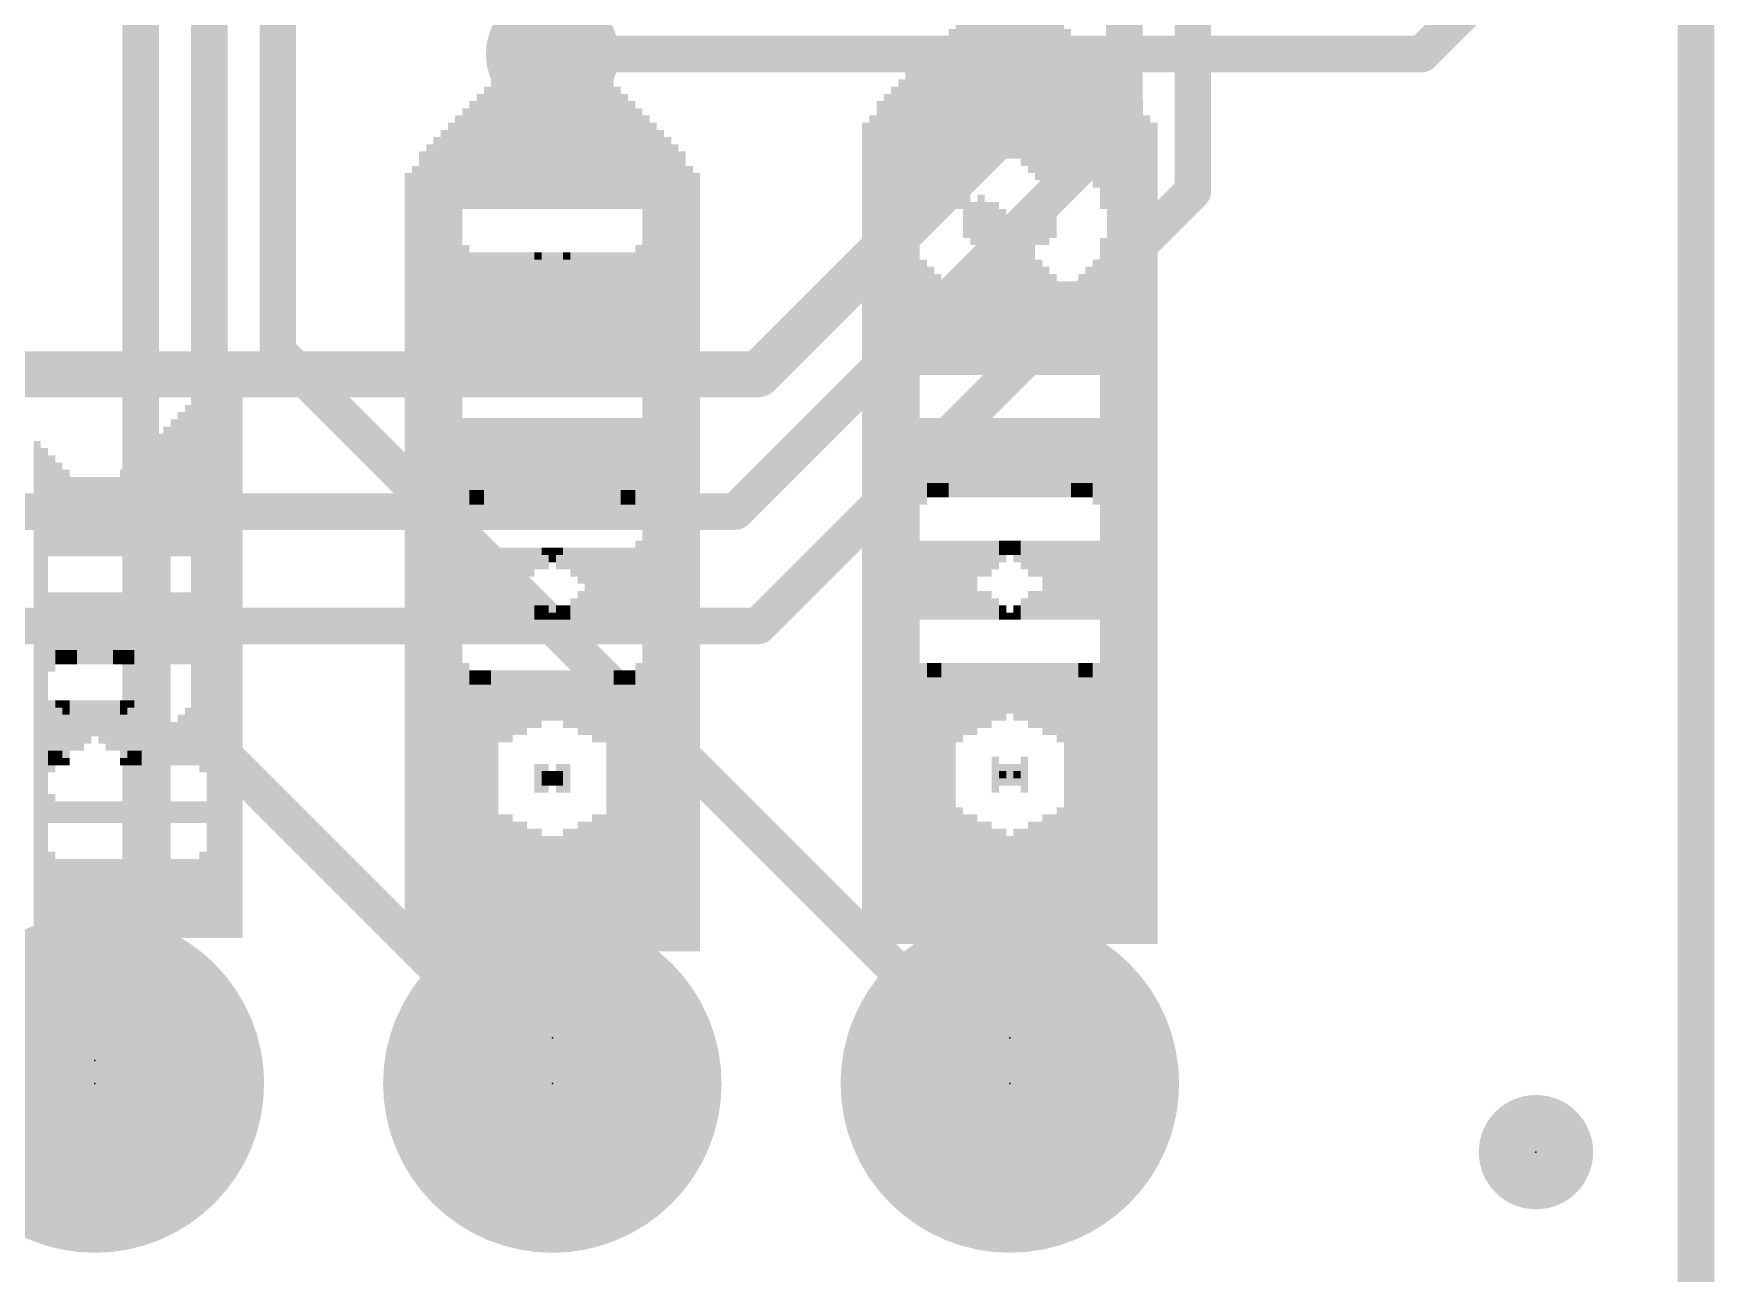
# Model space of a CAD drawing. Extents: x -29 to 78, y -11 to 40.
# Drawn here: x 16.17 to 25.5, y 0.22 to 7.1 of the extents above; entities that cross this region are included whole.
import ezdxf

# ---------------------------------------------------------------- set-up
doc = ezdxf.new("R2010")
doc.units = 0
for name, color, linetype in [('1', 12, 'CONTINUOUS'), ('16', 53, 'CONTINUOUS'), ('17', 254, 'CONTINUOUS'), ('18', 110, 'CONTINUOUS'), ('20', 53, 'CONTINUOUS'), ('21', 41, 'CONTINUOUS'), ('22', 40, 'CONTINUOUS'), ('23', 53, 'CONTINUOUS'), ('24', 53, 'CONTINUOUS'), ('51', 53, 'CONTINUOUS')]:
    doc.layers.add(name, color=color, linetype=linetype)

# ---------------------------------------------------------------- blocks, each defined once
blk = doc.blocks.new('RECT')
blk.add_solid([(-0.5, -0.5), (0.5, -0.5), (-0.5, 0.5), (0.5, 0.5)])
blk = doc.blocks.new('ROUNDP')
at = {"const_width": 0.5}
blk.add_lwpolyline([(0, -0.25, 1), (0, 0.25, 1), (0, -0.25)], format="xyb", dxfattribs=at)
blk = doc.blocks.new('PIE')
at = {"const_width": 0.5}
blk.add_lwpolyline([(0, -0.25, 1), (0, 0.25, 1), (0, -0.25)], format="xyb", dxfattribs=at)
blk = doc.blocks.new('ROUNDV')
at = {"const_width": 0.5}
blk.add_lwpolyline([(0, -0.25, 1), (0, 0.25, 1), (0, -0.25)], format="xyb", dxfattribs=at)

msp = doc.modelspace()

# ---------------------------------------------------------------- linework, layer by layer
at = {"layer": '1'}
for points, const_width in [([(25.4, 30.48), (25.4, 0)], 0.2032), ([(22.606, 6.223), (22.606, 13.716)], 0.2032), ([(22.225, 6.604), (22.225, 13.081)], 0.2032), ([(21.717, 6.731), (21.717, 10.16)], 0.254), ([(19.05, 6.985), (18.288, 7.747)], 0.2032), ([(20.193, 5.207), (21.717, 6.731)], 0.254), ([(20.066, 4.445), (22.225, 6.604)], 0.2032), ([(20.193, 3.81), (22.606, 6.223)], 0.2032), ([(12.7, 5.207), (20.193, 5.207)], 0.254), ([(8.89, 4.445), (20.066, 4.445)], 0.2032), ([(13.589, 3.81), (20.193, 3.81)], 0.2032)]:
    msp.add_lwpolyline(points, dxfattribs=dict(at, const_width=const_width))
for points, const_width in [([(19.0141, 6.9491, 1), (19.0859, 7.0209)], 0.1016), ([(21.7619, 6.6861, 1), (21.6721, 6.7759)], 0.127), ([(21.6535, 6.731, 1), (21.7805, 6.731)], 0.127), ([(22.1742, 6.604, 1), (22.2758, 6.604)], 0.1016), ([(22.2609, 6.5681, 1), (22.1891, 6.6399)], 0.1016), ([(22.5552, 6.223, 1), (22.6568, 6.223)], 0.1016), ([(22.6419, 6.1871, 1), (22.5701, 6.2589)], 0.1016), ([(20.193, 5.1435, 1), (20.193, 5.2705)], 0.127), ([(20.1481, 5.2519, 1), (20.2379, 5.1621)], 0.127), ([(20.0301, 4.4809, 1), (20.1019, 4.4091)], 0.1016), ([(20.066, 4.3942, 1), (20.066, 4.4958)], 0.1016), ([(20.1571, 3.8459, 1), (20.2289, 3.7741)], 0.1016), ([(20.193, 3.7592, 1), (20.193, 3.8608)], 0.1016)]:
    msp.add_lwpolyline(points, format="xyb", dxfattribs=dict(at, const_width=const_width))
at = {"layer": '16', "const_width": 0.2032}
for points in [[(25.4, 30.48), (25.4, 0)], [(17.145, 16.51), (17.145, 3.175)], [(17.526, 14.351), (17.526, 5.334)], [(16.764, 2.032), (16.764, 11.811)], [(23.876, 6.985), (24.638, 7.747)], [(19.05, 6.985), (23.876, 6.985)], [(21.59, 1.27), (17.526, 5.334)], [(17.145, 3.175), (19.05, 1.27)], [(16.764, 2.032), (16.51, 1.778)], [(16.51, 1.27), (16.51, 1.778)]]:
    msp.add_lwpolyline(points, dxfattribs=at)
at = {"layer": '16', "const_width": 0.1016}
for points in [[(19.05, 7.0358, 1), (19.05, 6.9342)], [(23.8401, 7.0209, 1), (23.9119, 6.9491)], [(23.876, 6.9342, 1), (23.876, 7.0358)], [(17.5619, 5.3699, 1), (17.4901, 5.2981)], [(17.4752, 5.334, 1), (17.5768, 5.334)], [(17.1809, 3.2109, 1), (17.1091, 3.1391)], [(17.0942, 3.175, 1), (17.1958, 3.175)], [(16.7132, 2.032, 1), (16.8148, 2.032)], [(16.7999, 1.9961, 1), (16.7281, 2.0679)], [(16.5608, 1.778, 1), (16.4592, 1.778)], [(16.4741, 1.8139, 1), (16.5459, 1.7421)], [(16.4592, 1.27, 1), (16.5608, 1.27)], [(19.0141, 1.2341, 1), (19.0859, 1.3059)], [(21.5541, 1.2341, 1), (21.6259, 1.3059)]]:
    msp.add_lwpolyline(points, format="xyb", dxfattribs=at)
at = {"layer": '20', "const_width": 0.2032}
msp.add_lwpolyline([(25.4, 30.48), (25.4, 0)], dxfattribs=at)
at = {"layer": '23'}
for p in [(19.05, 1.524), (21.59, 1.524), (16.51, 1.397), (16.51, 1.27), (19.05, 1.27), (21.59, 1.27), (24.511, 0.889)]:
    msp.add_point(p, dxfattribs=at)
at = {"layer": '24'}
for p in [(19.05, 1.524), (21.59, 1.524), (16.51, 1.397), (24.511, 0.889)]:
    msp.add_point(p, dxfattribs=at)

# ---------------------------------------------------------------- block references
at = {"layer": '1', "xscale": 0.635, "yscale": 0.635}
msp.add_blockref('PIE', (24.511, 0.889), dxfattribs=at)
at = {"layer": '16', "xscale": 0.635, "yscale": 0.635}
msp.add_blockref('PIE', (24.511, 0.889), dxfattribs=at)
at = {"layer": '17', "xscale": 1.8796, "yscale": 1.8796}
for p, rotation in [((16.51, 1.27), 90), ((16.51, 1.27), 90), ((19.05, 1.27), 180), ((19.05, 1.27), 180), ((21.59, 1.27), 180), ((21.59, 1.27), 180)]:
    msp.add_blockref('ROUNDP', p, dxfattribs=dict(at, rotation=rotation))
at = {"layer": '18', "xscale": 0.7366, "yscale": 0.7366}
msp.add_blockref('ROUNDV', (19.05, 6.985), dxfattribs=at)
msp.add_blockref('ROUNDV', (19.05, 6.985), dxfattribs=at)
at = {"layer": '21', "yscale": 0.04, "rotation": 90}
for p, xscale in [((21.47, 6.864), 0.84), ((21.51, 6.864), 0.84), ((21.55, 6.844), 0.88), ((21.59, 6.844), 0.88), ((21.63, 6.844), 0.88), ((21.67, 6.824), 0.92), ((21.71, 6.804), 0.96), ((21.35, 6.804), 0.8), ((21.39, 6.824), 0.76), ((21.43, 6.844), 0.8), ((21.75, 6.764), 0.96), ((21.79, 6.724), 0.96), ((21.83, 6.684), 1.04), ((21.27, 6.764), 0.72), ((21.31, 6.784), 0.76), ((21.87, 6.644), 1.04), ((21.91, 6.784), 0.68), ((18.93, 6.564), 0.88), ((18.97, 6.564), 0.88), ((19.01, 6.564), 0.88), ((19.05, 6.564), 0.88), ((19.09, 6.564), 0.88), ((19.13, 6.564), 0.88), ((19.17, 6.564), 0.88), ((21.15, 6.644), 0.72), ((21.19, 6.684), 0.72), ((21.23, 6.724), 0.72), ((21.95, 6.784), 0.6), ((21.99, 6.764), 0.56), ((22.03, 6.744), 0.52), ((18.81, 6.524), 0.8), ((18.85, 6.524), 0.8), ((18.89, 6.544), 0.84), ((19.21, 6.544), 0.84), ((19.25, 6.524), 0.8), ((19.29, 6.524), 0.8), ((21.07, 6.524), 0.8), ((21.11, 6.604), 0.72), ((22.07, 6.724), 0.48), ((22.11, 6.684), 0.48), ((18.73, 6.484), 0.72), ((18.77, 6.504), 0.76), ((19.33, 6.504), 0.76), ((19.37, 6.484), 0.72), ((20.99, 4.444), 4.8), ((21.03, 4.464), 4.84), ((22.15, 4.464), 4.84), ((22.19, 4.444), 4.8), ((18.61, 6.424), 0.6), ((18.65, 6.444), 0.64), ((18.69, 6.464), 0.68), ((19.41, 6.464), 0.68), ((19.45, 6.444), 0.64), ((19.49, 6.424), 0.6), ((20.87, 4.384), 4.68), ((20.91, 4.404), 4.72), ((20.95, 4.424), 4.76), ((22.23, 4.424), 4.76), ((22.27, 4.404), 4.72), ((22.31, 4.384), 4.68), ((18.53, 4.324), 4.64), ((18.57, 6.404), 0.56), ((19.53, 6.404), 0.56), ((19.57, 6.364), 0.56), ((20.83, 4.344), 4.6), ((22.35, 4.344), 4.6), ((18.45, 4.284), 4.56), ((18.49, 4.304), 4.6), ((19.61, 4.304), 4.6), ((19.65, 4.284), 4.56), ((20.79, 4.324), 4.56), ((22.39, 4.324), 4.56), ((18.33, 4.224), 4.44), ((18.37, 4.244), 4.48), ((18.41, 4.264), 4.52), ((19.69, 4.264), 4.52), ((19.73, 4.244), 4.48), ((19.77, 4.224), 4.44), ((18.29, 4.184), 4.36), ((19.81, 4.184), 4.36), ((18.25, 4.164), 4.32), ((19.85, 4.164), 4.32), ((21.35, 6.064), 0.2), ((21.39, 6.044), 0.24), ((21.43, 6.064), 0.28), ((21.47, 6.044), 0.24), ((21.51, 6.044), 0.24), ((21.55, 6.004), 0.24), ((21.59, 5.644), 0.88), ((21.63, 5.624), 0.84), ((18.57, 5.744), 0.36), ((18.61, 5.744), 0.28), ((18.97, 5.864), 0.04), ((19.01, 5.544), 0.68), ((19.05, 5.544), 0.68), ((19.09, 5.544), 0.68), ((19.13, 5.544), 0.68), ((19.17, 5.544), 0.68), ((19.21, 5.544), 0.68), ((19.25, 5.544), 0.68), ((19.29, 5.544), 0.68), ((19.33, 5.544), 0.68), ((19.37, 5.544), 0.68), ((19.41, 5.544), 0.68), ((19.45, 5.544), 0.68), ((19.49, 5.544), 0.68), ((19.53, 5.544), 0.68), ((19.57, 5.544), 0.76), ((21.07, 4.004), 3.92), ((21.67, 5.584), 0.76), ((21.71, 5.564), 0.72), ((18.65, 5.724), 0.24), ((18.69, 5.684), 0.24), ((21.11, 5.704), 0.28), ((21.15, 5.704), 0.2), ((21.75, 5.524), 0.64), ((21.79, 5.504), 0.6), ((18.73, 5.644), 0.16), ((21.19, 5.684), 0.16), ((21.23, 5.664), 0.12), ((21.27, 5.644), 0.16), ((21.83, 5.484), 0.56), ((21.87, 5.464), 0.52), ((22.11, 5.444), 0.56), ((18.77, 5.444), 0.48), ((18.81, 5.424), 0.44), ((18.85, 5.424), 0.44), ((18.89, 5.424), 0.44), ((18.93, 5.424), 0.44), ((18.97, 5.444), 0.48), ((21.31, 5.444), 0.48), ((21.35, 5.444), 0.48), ((21.39, 5.444), 0.48), ((21.43, 5.424), 0.44), ((21.47, 5.444), 0.48), ((21.51, 5.444), 0.48), ((21.55, 5.444), 0.48), ((21.91, 5.444), 0.48), ((21.95, 5.444), 0.48), ((21.99, 5.424), 0.44), ((22.03, 5.444), 0.48), ((22.07, 5.444), 0.48), ((17.23, 3.657), 3.16), ((17.27, 3.677), 3.2), ((17.31, 3.697), 3.24), ((17.15, 3.617), 3.08), ((17.19, 3.637), 3.12), ((17.07, 4.637), 0.88), ((17.11, 4.637), 0.96), ((16.95, 4.577), 0.76), ((16.99, 4.597), 0.8), ((17.03, 4.617), 0.84), ((18.77, 4.724), 0.48), ((18.81, 4.724), 0.48), ((18.85, 4.724), 0.48), ((18.89, 4.724), 0.48), ((18.93, 4.724), 0.48), ((18.97, 4.724), 0.48), ((19.01, 4.724), 0.48), ((19.05, 4.724), 0.48), ((19.09, 4.724), 0.48), ((19.13, 4.724), 0.48), ((19.17, 4.724), 0.48), ((19.21, 4.724), 0.48), ((19.25, 4.724), 0.48), ((19.29, 4.724), 0.48), ((19.33, 4.724), 0.48), ((19.37, 4.724), 0.48), ((19.41, 4.724), 0.48), ((19.45, 4.724), 0.48), ((19.49, 4.724), 0.48), ((19.53, 4.724), 0.48), ((19.57, 4.724), 0.56), ((21.31, 4.744), 0.44), ((21.35, 4.744), 0.44), ((21.39, 4.744), 0.44), ((21.43, 4.744), 0.44), ((21.47, 4.744), 0.44), ((21.51, 4.744), 0.44), ((21.55, 4.744), 0.44), ((21.59, 4.744), 0.44), ((21.63, 4.744), 0.44), ((21.67, 4.744), 0.44), ((21.71, 4.744), 0.44), ((21.75, 4.744), 0.44), ((21.79, 4.744), 0.44), ((21.83, 4.744), 0.44), ((21.87, 4.744), 0.44), ((21.91, 4.744), 0.44), ((21.95, 4.744), 0.44), ((21.99, 4.744), 0.44), ((22.03, 4.744), 0.44), ((22.07, 4.744), 0.44), ((22.11, 4.744), 0.52), ((16.87, 4.537), 0.68), ((16.91, 4.557), 0.72), ((16.19, 3.457), 2.76), ((16.23, 3.437), 2.72), ((16.79, 4.497), 0.6), ((16.83, 4.517), 0.64), ((16.27, 4.617), 0.28), ((16.31, 4.617), 0.2), ((16.35, 4.597), 0.16), ((16.67, 4.437), 0.48), ((16.71, 4.457), 0.52), ((16.75, 4.477), 0.56), ((16.39, 4.577), 0.12), ((16.43, 4.417), 0.44), ((16.47, 4.417), 0.44), ((16.51, 4.417), 0.44), ((16.55, 4.417), 0.44), ((16.59, 4.417), 0.44), ((16.63, 4.417), 0.44), ((18.57, 4.544), 0.12), ((18.69, 4.544), 0.12), ((18.73, 4.544), 0.12), ((21.11, 4.544), 0.12), ((21.15, 4.564), 0.08), ((21.19, 4.564), 0.08), ((21.23, 4.564), 0.08), ((21.27, 4.584), 0.12), ((18.61, 4.524), 0.08), ((18.65, 4.524), 0.08), ((18.57, 4.044), 0.48), ((18.61, 4.044), 0.4), ((18.65, 4.064), 0.36), ((18.69, 4.064), 0.36), ((18.73, 4.084), 0.32), ((18.77, 4.104), 0.28), ((18.81, 4.124), 0.24), ((18.85, 4.124), 0.24), ((18.89, 4.144), 0.2), ((18.93, 4.164), 0.16), ((18.97, 4.184), 0.12), ((19.01, 4.184), 0.12), ((19.05, 4.204), 0.08), ((19.09, 4.224), 0.04), ((19.49, 4.024), 0.36), ((19.53, 4.024), 0.44), ((19.57, 4.044), 0.48), ((21.11, 4.064), 0.44), ((21.15, 4.064), 0.44), ((21.19, 4.084), 0.4), ((21.23, 4.104), 0.36), ((21.27, 4.124), 0.32), ((21.31, 4.124), 0.32), ((21.35, 4.144), 0.28), ((21.39, 4.164), 0.24), ((21.43, 4.184), 0.2), ((21.47, 4.184), 0.2), ((21.51, 4.204), 0.16), ((21.55, 4.224), 0.12), ((21.59, 4.244), 0.08), ((21.63, 4.244), 0.08), ((21.99, 4.024), 0.36), ((22.03, 4.044), 0.4), ((22.07, 4.044), 0.4), ((22.11, 4.044), 0.48), ((19.37, 3.984), 0.28), ((19.41, 4.004), 0.32), ((19.45, 4.004), 0.32), ((21.87, 3.984), 0.28), ((21.91, 3.984), 0.28), ((21.95, 4.004), 0.32), ((19.25, 3.944), 0.2), ((19.29, 3.944), 0.2), ((19.33, 3.964), 0.24), ((21.79, 3.944), 0.2), ((21.83, 3.964), 0.24), ((16.43, 3.777), 0.36), ((16.47, 3.797), 0.4), ((16.51, 3.797), 0.4), ((16.55, 3.797), 0.4), ((16.59, 3.797), 0.4), ((16.63, 3.797), 0.4), ((16.67, 3.797), 0.4), ((16.71, 3.797), 0.4), ((16.75, 3.797), 0.4), ((16.79, 3.797), 0.4), ((16.83, 3.797), 0.4), ((16.87, 3.797), 0.4), ((16.91, 3.797), 0.4), ((16.95, 3.797), 0.4), ((16.99, 3.797), 0.4), ((17.03, 3.797), 0.4), ((17.07, 3.797), 0.4), ((17.11, 3.777), 0.44), ((19.09, 3.884), 0.08), ((19.13, 3.884), 0.08), ((19.17, 3.904), 0.12), ((19.21, 3.924), 0.16), ((21.63, 3.884), 0.08), ((21.67, 3.904), 0.12), ((21.71, 3.924), 0.16), ((21.75, 3.924), 0.16), ((19.05, 3.864), 0.04), ((21.59, 3.864), 0.04), ((16.27, 3.617), 0.12), ((16.31, 3.637), 0.08), ((16.35, 3.637), 0.08), ((16.39, 3.637), 0.08), ((22.11, 3.544), 0.2), ((18.57, 3.324), 0.56), ((18.61, 3.324), 0.48), ((18.65, 3.324), 0.48), ((18.69, 3.344), 0.44), ((18.73, 3.344), 0.44), ((18.77, 3.364), 0.4), ((18.81, 3.364), 0.4), ((18.85, 3.384), 0.36), ((18.89, 3.384), 0.36), ((18.93, 3.404), 0.32), ((18.97, 3.404), 0.32), ((19.01, 3.424), 0.28), ((19.05, 3.424), 0.28), ((19.09, 3.444), 0.24), ((19.13, 3.444), 0.24), ((19.17, 3.464), 0.2), ((19.21, 3.464), 0.2), ((19.25, 3.484), 0.16), ((19.29, 3.484), 0.16), ((19.33, 3.504), 0.12), ((19.37, 3.504), 0.12), ((19.41, 3.524), 0.08), ((19.45, 3.524), 0.08), ((19.49, 3.524), 0.08), ((19.53, 3.544), 0.12), ((19.57, 3.524), 0.16), ((21.11, 3.344), 0.52), ((21.15, 3.344), 0.52), ((21.19, 3.364), 0.48), ((21.23, 3.364), 0.48), ((21.27, 3.384), 0.44), ((21.31, 3.384), 0.44), ((21.35, 3.404), 0.4), ((21.39, 3.404), 0.4), ((21.43, 3.424), 0.36), ((21.47, 3.424), 0.36), ((21.51, 3.444), 0.32), ((21.55, 3.444), 0.32), ((21.59, 3.464), 0.28), ((21.63, 3.464), 0.28), ((21.67, 3.484), 0.24), ((21.71, 3.484), 0.24), ((21.75, 3.504), 0.2), ((21.79, 3.504), 0.2), ((21.83, 3.524), 0.16), ((21.87, 3.524), 0.16), ((21.91, 3.544), 0.12), ((21.95, 3.544), 0.12), ((21.99, 3.564), 0.08), ((22.03, 3.564), 0.08), ((22.07, 3.544), 0.12), ((16.27, 3.197), 0.4), ((16.31, 3.217), 0.36), ((16.35, 3.237), 0.32), ((16.39, 3.257), 0.28), ((16.43, 3.257), 0.28), ((16.47, 3.277), 0.24), ((16.51, 3.297), 0.2), ((16.55, 3.317), 0.16), ((16.59, 3.317), 0.16), ((16.63, 3.337), 0.12), ((16.67, 3.357), 0.08), ((16.71, 3.377), 0.04), ((17.11, 3.197), 0.4), ((16.95, 3.157), 0.24), ((16.99, 3.177), 0.28), ((17.03, 3.197), 0.32), ((17.07, 3.197), 0.32), ((19.57, 2.964), 0.64), ((22.07, 3.004), 0.56), ((22.11, 2.984), 0.6), ((16.83, 3.117), 0.16), ((16.87, 3.137), 0.2), ((16.91, 3.137), 0.2), ((19.41, 2.964), 0.48), ((19.45, 2.964), 0.48), ((19.49, 2.984), 0.52), ((19.53, 2.964), 0.56), ((21.91, 3.004), 0.4), ((21.95, 2.984), 0.44), ((21.99, 3.004), 0.48), ((22.03, 2.984), 0.52), ((16.71, 3.077), 0.08), ((16.75, 3.077), 0.08), ((16.79, 3.097), 0.12), ((19.37, 2.964), 0.4), ((21.67, 2.984), 0.2), ((16.67, 3.057), 0.04), ((19.01, 2.964), 0.08), ((19.05, 2.964), 0.08), ((19.09, 2.964), 0.16), ((19.13, 2.964), 0.16), ((21.55, 2.984), 0.04), ((21.59, 2.984), 0.12), ((21.63, 2.984), 0.12), ((16.27, 2.797), 0.16), ((16.31, 2.777), 0.12), ((16.35, 2.777), 0.12), ((16.39, 2.777), 0.12), ((16.43, 2.777), 0.12), ((16.47, 2.777), 0.12), ((16.51, 2.777), 0.12), ((16.55, 2.777), 0.12), ((16.59, 2.777), 0.12), ((16.63, 2.777), 0.12), ((16.67, 2.777), 0.12), ((16.71, 2.777), 0.12), ((16.75, 2.777), 0.12), ((16.79, 2.777), 0.12), ((16.83, 2.777), 0.12), ((16.87, 2.777), 0.12), ((16.91, 2.777), 0.12), ((16.95, 2.777), 0.12), ((16.99, 2.777), 0.12), ((17.03, 2.777), 0.12), ((17.07, 2.777), 0.12), ((17.11, 2.777), 0.12), ((18.57, 2.444), 0.88), ((18.61, 2.424), 0.84), ((18.65, 2.424), 0.84), ((18.69, 2.404), 0.8), ((18.73, 2.404), 0.8), ((21.11, 2.464), 0.84), ((21.15, 2.464), 0.84), ((21.19, 2.444), 0.8), ((21.23, 2.444), 0.8), ((21.27, 2.424), 0.76), ((21.31, 2.424), 0.76), ((18.77, 2.384), 0.76), ((18.81, 2.384), 0.76), ((18.85, 2.364), 0.72), ((18.89, 2.364), 0.72), ((21.35, 2.404), 0.72), ((21.39, 2.404), 0.72), ((21.43, 2.384), 0.68), ((21.47, 2.384), 0.68), ((18.93, 2.344), 0.68), ((18.97, 2.344), 0.68), ((19.01, 2.324), 0.64), ((19.05, 2.324), 0.64), ((21.51, 2.364), 0.64), ((21.55, 2.364), 0.64), ((21.59, 2.344), 0.6), ((21.63, 2.344), 0.6), ((16.27, 2.317), 0.48), ((17.11, 2.317), 0.48), ((19.09, 2.304), 0.6), ((19.13, 2.304), 0.6), ((19.17, 2.304), 0.6), ((19.21, 2.284), 0.56), ((19.25, 2.284), 0.56), ((19.29, 2.264), 0.52), ((19.33, 2.264), 0.52), ((19.57, 2.264), 0.52), ((21.67, 2.324), 0.56), ((21.71, 2.324), 0.56), ((21.75, 2.324), 0.56), ((21.79, 2.304), 0.52), ((21.83, 2.304), 0.52), ((21.87, 2.284), 0.48), ((21.91, 2.284), 0.48), ((22.11, 2.284), 0.48), ((16.31, 2.297), 0.44), ((16.35, 2.297), 0.44), ((16.39, 2.297), 0.44), ((16.43, 2.297), 0.44), ((16.47, 2.297), 0.44), ((16.51, 2.297), 0.44), ((16.55, 2.297), 0.44), ((16.59, 2.297), 0.44), ((16.63, 2.297), 0.44), ((16.67, 2.297), 0.44), ((16.71, 2.297), 0.44), ((16.75, 2.297), 0.44), ((16.79, 2.297), 0.44), ((16.83, 2.297), 0.44), ((16.87, 2.297), 0.44), ((16.91, 2.297), 0.44), ((16.95, 2.297), 0.44), ((16.99, 2.297), 0.44), ((17.03, 2.297), 0.44), ((17.07, 2.297), 0.44), ((19.37, 2.244), 0.48), ((19.41, 2.244), 0.48), ((19.45, 2.224), 0.44), ((19.49, 2.224), 0.44), ((19.53, 2.224), 0.44), ((21.95, 2.264), 0.44), ((21.99, 2.264), 0.44), ((22.03, 2.244), 0.4), ((22.07, 2.264), 0.44)]:
    msp.add_blockref('RECT', p, dxfattribs=dict(at, xscale=xscale))
at = {"layer": '22', "yscale": 0.04, "rotation": 90}
for p, xscale in [((21.47, 6.804), 0.96), ((21.51, 6.824), 0.92), ((21.55, 6.844), 0.88), ((21.59, 6.844), 0.88), ((21.63, 6.844), 0.88), ((21.67, 6.864), 0.84), ((21.71, 6.864), 0.84), ((21.35, 6.684), 1.04), ((21.39, 6.724), 0.96), ((21.43, 6.764), 0.96), ((21.75, 6.844), 0.8), ((21.79, 6.824), 0.76), ((21.83, 6.804), 0.8), ((21.27, 6.784), 0.68), ((21.31, 6.644), 1.04), ((21.87, 6.784), 0.76), ((21.91, 6.764), 0.72), ((18.93, 6.564), 0.88), ((18.97, 6.564), 0.88), ((19.01, 6.564), 0.88), ((19.05, 6.564), 0.88), ((19.09, 6.564), 0.88), ((19.13, 6.564), 0.88), ((19.17, 6.564), 0.88), ((21.15, 6.744), 0.52), ((21.19, 6.764), 0.56), ((21.23, 6.784), 0.6), ((21.95, 6.724), 0.72), ((21.99, 6.684), 0.72), ((22.03, 6.644), 0.72), ((18.81, 6.524), 0.8), ((18.85, 6.524), 0.8), ((18.89, 6.544), 0.84), ((19.21, 6.544), 0.84), ((19.25, 6.524), 0.8), ((19.29, 6.524), 0.8), ((21.07, 6.684), 0.48), ((21.11, 6.724), 0.48), ((22.07, 6.604), 0.72), ((22.11, 6.524), 0.8), ((18.73, 6.484), 0.72), ((18.77, 6.504), 0.76), ((19.33, 6.504), 0.76), ((19.37, 6.484), 0.72), ((20.99, 4.444), 4.8), ((21.03, 4.464), 4.84), ((22.15, 4.464), 4.84), ((22.19, 4.444), 4.8), ((18.61, 6.424), 0.6), ((18.65, 6.444), 0.64), ((18.69, 6.464), 0.68), ((19.41, 6.464), 0.68), ((19.45, 6.444), 0.64), ((19.49, 6.424), 0.6), ((20.87, 4.384), 4.68), ((20.91, 4.404), 4.72), ((20.95, 4.424), 4.76), ((22.23, 4.424), 4.76), ((22.27, 4.404), 4.72), ((22.31, 4.384), 4.68), ((18.53, 6.364), 0.56), ((18.57, 6.404), 0.56), ((19.53, 6.404), 0.56), ((19.57, 4.324), 4.64), ((20.83, 4.344), 4.6), ((22.35, 4.344), 4.6), ((18.45, 4.284), 4.56), ((18.49, 4.304), 4.6), ((19.61, 4.304), 4.6), ((19.65, 4.284), 4.56), ((20.79, 4.324), 4.56), ((22.39, 4.324), 4.56), ((18.33, 4.224), 4.44), ((18.37, 4.244), 4.48), ((18.41, 4.264), 4.52), ((19.69, 4.264), 4.52), ((19.73, 4.244), 4.48), ((19.77, 4.224), 4.44), ((18.29, 4.184), 4.36), ((19.81, 4.184), 4.36), ((18.25, 4.164), 4.32), ((19.85, 4.164), 4.32), ((21.67, 6.044), 0.24), ((21.71, 6.044), 0.24), ((21.75, 6.064), 0.28), ((21.79, 6.044), 0.24), ((21.83, 6.064), 0.2), ((21.59, 5.644), 0.88), ((21.63, 6.004), 0.24), ((21.55, 5.624), 0.84), ((18.53, 5.544), 0.76), ((18.57, 5.544), 0.68), ((18.61, 5.544), 0.68), ((18.65, 5.544), 0.68), ((18.69, 5.544), 0.68), ((18.73, 5.544), 0.68), ((18.77, 5.544), 0.68), ((18.81, 5.544), 0.68), ((18.85, 5.544), 0.68), ((18.89, 5.544), 0.68), ((18.93, 5.544), 0.68), ((18.97, 5.544), 0.68), ((19.01, 5.544), 0.68), ((19.05, 5.544), 0.68), ((19.09, 5.544), 0.68), ((19.13, 5.864), 0.04), ((19.49, 5.744), 0.28), ((19.53, 5.744), 0.36), ((21.47, 5.564), 0.72), ((21.51, 5.584), 0.76), ((22.11, 4.004), 3.92), ((19.41, 5.684), 0.24), ((19.45, 5.724), 0.24), ((21.39, 5.504), 0.6), ((21.43, 5.524), 0.64), ((22.03, 5.704), 0.2), ((22.07, 5.704), 0.28), ((19.37, 5.644), 0.16), ((21.07, 5.444), 0.56), ((21.31, 5.464), 0.52), ((21.35, 5.484), 0.56), ((21.91, 5.644), 0.16), ((21.95, 5.664), 0.12), ((21.99, 5.684), 0.16), ((19.13, 5.444), 0.48), ((19.17, 5.424), 0.44), ((19.21, 5.424), 0.44), ((19.25, 5.424), 0.44), ((19.29, 5.424), 0.44), ((19.33, 5.444), 0.48), ((21.11, 5.444), 0.48), ((21.15, 5.444), 0.48), ((21.19, 5.424), 0.44), ((21.23, 5.444), 0.48), ((21.27, 5.444), 0.48), ((21.63, 5.444), 0.48), ((21.67, 5.444), 0.48), ((21.71, 5.444), 0.48), ((21.75, 5.424), 0.44), ((21.79, 5.444), 0.48), ((21.83, 5.444), 0.48), ((21.87, 5.444), 0.48), ((17.23, 3.657), 3.16), ((17.27, 3.677), 3.2), ((17.31, 3.697), 3.24), ((17.15, 4.797), 0.72), ((17.19, 3.637), 3.12), ((17.07, 4.797), 0.56), ((17.11, 4.817), 0.6), ((16.95, 4.697), 0.52), ((16.99, 4.757), 0.48), ((17.03, 4.777), 0.52), ((18.53, 4.724), 0.56), ((18.57, 4.724), 0.48), ((18.61, 4.724), 0.48), ((18.65, 4.724), 0.48), ((18.69, 4.724), 0.48), ((18.73, 4.724), 0.48), ((18.77, 4.724), 0.48), ((18.81, 4.724), 0.48), ((18.85, 4.724), 0.48), ((18.89, 4.724), 0.48), ((18.93, 4.724), 0.48), ((18.97, 4.724), 0.48), ((19.01, 4.724), 0.48), ((19.05, 4.724), 0.48), ((19.09, 4.724), 0.48), ((19.13, 4.724), 0.48), ((19.17, 4.724), 0.48), ((19.21, 4.724), 0.48), ((19.25, 4.724), 0.48), ((19.29, 4.724), 0.48), ((19.33, 4.724), 0.48), ((21.07, 4.744), 0.52), ((21.11, 4.744), 0.44), ((21.15, 4.744), 0.44), ((21.19, 4.744), 0.44), ((21.23, 4.744), 0.44), ((21.27, 4.744), 0.44), ((21.31, 4.744), 0.44), ((21.35, 4.744), 0.44), ((21.39, 4.744), 0.44), ((21.43, 4.744), 0.44), ((21.47, 4.744), 0.44), ((21.51, 4.744), 0.44), ((21.55, 4.744), 0.44), ((21.59, 4.744), 0.44), ((21.63, 4.744), 0.44), ((21.67, 4.744), 0.44), ((21.71, 4.744), 0.44), ((21.75, 4.744), 0.44), ((21.79, 4.744), 0.44), ((21.83, 4.744), 0.44), ((21.87, 4.744), 0.44), ((16.87, 3.477), 2.8), ((16.91, 3.497), 2.84), ((16.19, 4.517), 0.64), ((16.23, 4.497), 0.6), ((16.79, 3.437), 2.72), ((16.83, 3.457), 2.76), ((16.27, 4.477), 0.56), ((16.31, 4.457), 0.52), ((16.35, 4.437), 0.48), ((16.67, 4.597), 0.16), ((16.71, 4.617), 0.2), ((16.75, 4.617), 0.28), ((16.39, 4.417), 0.44), ((16.43, 4.417), 0.44), ((16.47, 4.417), 0.44), ((16.51, 4.417), 0.44), ((16.55, 4.417), 0.44), ((16.59, 4.417), 0.44), ((16.63, 4.577), 0.12), ((19.37, 4.544), 0.12), ((19.41, 4.544), 0.12), ((19.53, 4.544), 0.12), ((21.91, 4.584), 0.12), ((21.95, 4.564), 0.08), ((21.99, 4.564), 0.08), ((22.03, 4.564), 0.08), ((22.07, 4.544), 0.12), ((19.45, 4.524), 0.08), ((19.49, 4.524), 0.08), ((18.53, 4.044), 0.48), ((18.57, 4.024), 0.44), ((18.61, 4.024), 0.36), ((19.01, 4.224), 0.04), ((19.05, 4.204), 0.08), ((19.09, 4.184), 0.12), ((19.13, 4.184), 0.12), ((19.17, 4.164), 0.16), ((19.21, 4.144), 0.2), ((19.25, 4.124), 0.24), ((19.29, 4.124), 0.24), ((19.33, 4.104), 0.28), ((19.37, 4.084), 0.32), ((19.41, 4.064), 0.36), ((19.45, 4.064), 0.36), ((19.49, 4.044), 0.4), ((19.53, 4.044), 0.48), ((21.07, 4.044), 0.48), ((21.11, 4.044), 0.4), ((21.15, 4.044), 0.4), ((21.19, 4.024), 0.36), ((21.55, 4.244), 0.08), ((21.59, 4.244), 0.08), ((21.63, 4.224), 0.12), ((21.67, 4.204), 0.16), ((21.71, 4.184), 0.2), ((21.75, 4.184), 0.2), ((21.79, 4.164), 0.24), ((21.83, 4.144), 0.28), ((21.87, 4.124), 0.32), ((21.91, 4.124), 0.32), ((21.95, 4.104), 0.36), ((21.99, 4.084), 0.4), ((22.03, 4.064), 0.44), ((22.07, 4.064), 0.44), ((18.65, 4.004), 0.32), ((18.69, 4.004), 0.32), ((18.73, 3.984), 0.28), ((21.23, 4.004), 0.32), ((21.27, 3.984), 0.28), ((21.31, 3.984), 0.28), ((18.77, 3.964), 0.24), ((18.81, 3.944), 0.2), ((18.85, 3.944), 0.2), ((21.35, 3.964), 0.24), ((21.39, 3.944), 0.2), ((16.19, 3.797), 0.4), ((16.23, 3.797), 0.4), ((16.27, 3.797), 0.4), ((16.31, 3.797), 0.4), ((16.35, 3.797), 0.4), ((16.39, 3.797), 0.4), ((16.43, 3.797), 0.4), ((16.47, 3.797), 0.4), ((16.51, 3.797), 0.4), ((16.55, 3.797), 0.4), ((16.59, 3.777), 0.36), ((18.89, 3.924), 0.16), ((18.93, 3.904), 0.12), ((18.97, 3.884), 0.08), ((19.01, 3.884), 0.08), ((21.43, 3.924), 0.16), ((21.47, 3.924), 0.16), ((21.51, 3.904), 0.12), ((21.55, 3.884), 0.08), ((19.05, 3.864), 0.04), ((21.59, 3.864), 0.04), ((16.63, 3.637), 0.08), ((16.67, 3.637), 0.08), ((16.71, 3.637), 0.08), ((16.75, 3.617), 0.12), ((21.07, 3.544), 0.2), ((18.53, 3.524), 0.16), ((18.57, 3.544), 0.12), ((18.61, 3.524), 0.08), ((18.65, 3.524), 0.08), ((18.69, 3.524), 0.08), ((18.73, 3.504), 0.12), ((18.77, 3.504), 0.12), ((18.81, 3.484), 0.16), ((18.85, 3.484), 0.16), ((18.89, 3.464), 0.2), ((18.93, 3.464), 0.2), ((18.97, 3.444), 0.24), ((19.01, 3.444), 0.24), ((19.05, 3.424), 0.28), ((19.09, 3.424), 0.28), ((19.13, 3.404), 0.32), ((19.17, 3.404), 0.32), ((19.21, 3.384), 0.36), ((19.25, 3.384), 0.36), ((19.29, 3.364), 0.4), ((19.33, 3.364), 0.4), ((19.37, 3.344), 0.44), ((19.41, 3.344), 0.44), ((19.45, 3.324), 0.48), ((19.49, 3.324), 0.48), ((19.53, 3.324), 0.56), ((21.11, 3.544), 0.12), ((21.15, 3.564), 0.08), ((21.19, 3.564), 0.08), ((21.23, 3.544), 0.12), ((21.27, 3.544), 0.12), ((21.31, 3.524), 0.16), ((21.35, 3.524), 0.16), ((21.39, 3.504), 0.2), ((21.43, 3.504), 0.2), ((21.47, 3.484), 0.24), ((21.51, 3.484), 0.24), ((21.55, 3.464), 0.28), ((21.59, 3.464), 0.28), ((21.63, 3.444), 0.32), ((21.67, 3.444), 0.32), ((21.71, 3.424), 0.36), ((21.75, 3.424), 0.36), ((21.79, 3.404), 0.4), ((21.83, 3.404), 0.4), ((21.87, 3.384), 0.44), ((21.91, 3.384), 0.44), ((21.95, 3.364), 0.48), ((21.99, 3.364), 0.48), ((22.03, 3.344), 0.52), ((22.07, 3.344), 0.52), ((16.31, 3.377), 0.04), ((16.35, 3.357), 0.08), ((16.39, 3.337), 0.12), ((16.43, 3.317), 0.16), ((16.47, 3.317), 0.16), ((16.51, 3.297), 0.2), ((16.55, 3.277), 0.24), ((16.59, 3.257), 0.28), ((16.63, 3.257), 0.28), ((16.67, 3.237), 0.32), ((16.71, 3.217), 0.36), ((16.75, 3.197), 0.4), ((18.53, 2.964), 0.64), ((21.07, 2.984), 0.6), ((21.11, 3.004), 0.56), ((16.19, 3.117), 0.16), ((18.57, 2.964), 0.56), ((18.61, 2.984), 0.52), ((18.65, 2.964), 0.48), ((18.69, 2.964), 0.48), ((21.15, 2.984), 0.52), ((21.19, 3.004), 0.48), ((21.23, 2.984), 0.44), ((21.27, 3.004), 0.4), ((16.23, 3.097), 0.12), ((16.27, 3.077), 0.08), ((16.31, 3.077), 0.08), ((18.73, 2.964), 0.4), ((21.51, 2.984), 0.2), ((16.35, 3.057), 0.04), ((18.97, 2.964), 0.16), ((19.01, 2.964), 0.16), ((19.05, 2.964), 0.08), ((19.09, 2.964), 0.08), ((21.55, 2.984), 0.12), ((21.59, 2.984), 0.12), ((21.63, 2.984), 0.04), ((16.19, 2.777), 0.12), ((16.23, 2.777), 0.12), ((16.27, 2.777), 0.12), ((16.31, 2.777), 0.12), ((16.35, 2.777), 0.12), ((16.39, 2.777), 0.12), ((16.43, 2.777), 0.12), ((16.47, 2.777), 0.12), ((16.51, 2.777), 0.12), ((16.55, 2.777), 0.12), ((16.59, 2.777), 0.12), ((16.63, 2.777), 0.12), ((16.67, 2.777), 0.12), ((16.71, 2.777), 0.12), ((16.75, 2.797), 0.16), ((19.37, 2.404), 0.8), ((19.41, 2.404), 0.8), ((19.45, 2.424), 0.84), ((19.49, 2.424), 0.84), ((19.53, 2.444), 0.88), ((21.87, 2.424), 0.76), ((21.91, 2.424), 0.76), ((21.95, 2.444), 0.8), ((21.99, 2.444), 0.8), ((22.03, 2.464), 0.84), ((22.07, 2.464), 0.84), ((19.21, 2.364), 0.72), ((19.25, 2.364), 0.72), ((19.29, 2.384), 0.76), ((19.33, 2.384), 0.76), ((21.71, 2.384), 0.68), ((21.75, 2.384), 0.68), ((21.79, 2.404), 0.72), ((21.83, 2.404), 0.72), ((19.05, 2.324), 0.64), ((19.09, 2.324), 0.64), ((19.13, 2.344), 0.68), ((19.17, 2.344), 0.68), ((21.55, 2.344), 0.6), ((21.59, 2.344), 0.6), ((21.63, 2.364), 0.64), ((21.67, 2.364), 0.64), ((16.75, 2.317), 0.48), ((18.53, 2.264), 0.52), ((18.77, 2.264), 0.52), ((18.81, 2.264), 0.52), ((18.85, 2.284), 0.56), ((18.89, 2.284), 0.56), ((18.93, 2.304), 0.6), ((18.97, 2.304), 0.6), ((19.01, 2.304), 0.6), ((21.07, 2.284), 0.48), ((21.27, 2.284), 0.48), ((21.31, 2.284), 0.48), ((21.35, 2.304), 0.52), ((21.39, 2.304), 0.52), ((21.43, 2.324), 0.56), ((21.47, 2.324), 0.56), ((21.51, 2.324), 0.56), ((16.19, 2.297), 0.44), ((16.23, 2.297), 0.44), ((16.27, 2.297), 0.44), ((16.31, 2.297), 0.44), ((16.35, 2.297), 0.44), ((16.39, 2.297), 0.44), ((16.43, 2.297), 0.44), ((16.47, 2.297), 0.44), ((16.51, 2.297), 0.44), ((16.55, 2.297), 0.44), ((16.59, 2.297), 0.44), ((16.63, 2.297), 0.44), ((16.67, 2.297), 0.44), ((16.71, 2.297), 0.44), ((16.95, 2.297), 0.44), ((16.99, 2.277), 0.4), ((17.03, 2.277), 0.4), ((17.07, 2.277), 0.4), ((17.11, 2.277), 0.4), ((17.15, 2.297), 0.44), ((18.57, 2.224), 0.44), ((18.61, 2.224), 0.44), ((18.65, 2.224), 0.44), ((18.69, 2.244), 0.48), ((18.73, 2.244), 0.48), ((21.11, 2.264), 0.44), ((21.15, 2.244), 0.4), ((21.19, 2.264), 0.44), ((21.23, 2.264), 0.44)]:
    msp.add_blockref('RECT', p, dxfattribs=dict(at, xscale=xscale))
at = {"layer": '51', "xscale": 0.508, "yscale": 0.508}
msp.add_blockref('RECT', (16.51, 1.27), dxfattribs=at)
at = {"layer": '51', "xscale": 0.508, "yscale": 0.508, "rotation": 90}
for p in [(19.05, 1.27), (21.59, 1.27)]:
    msp.add_blockref('RECT', p, dxfattribs=at)

doc.saveas('drawing.dxf')
